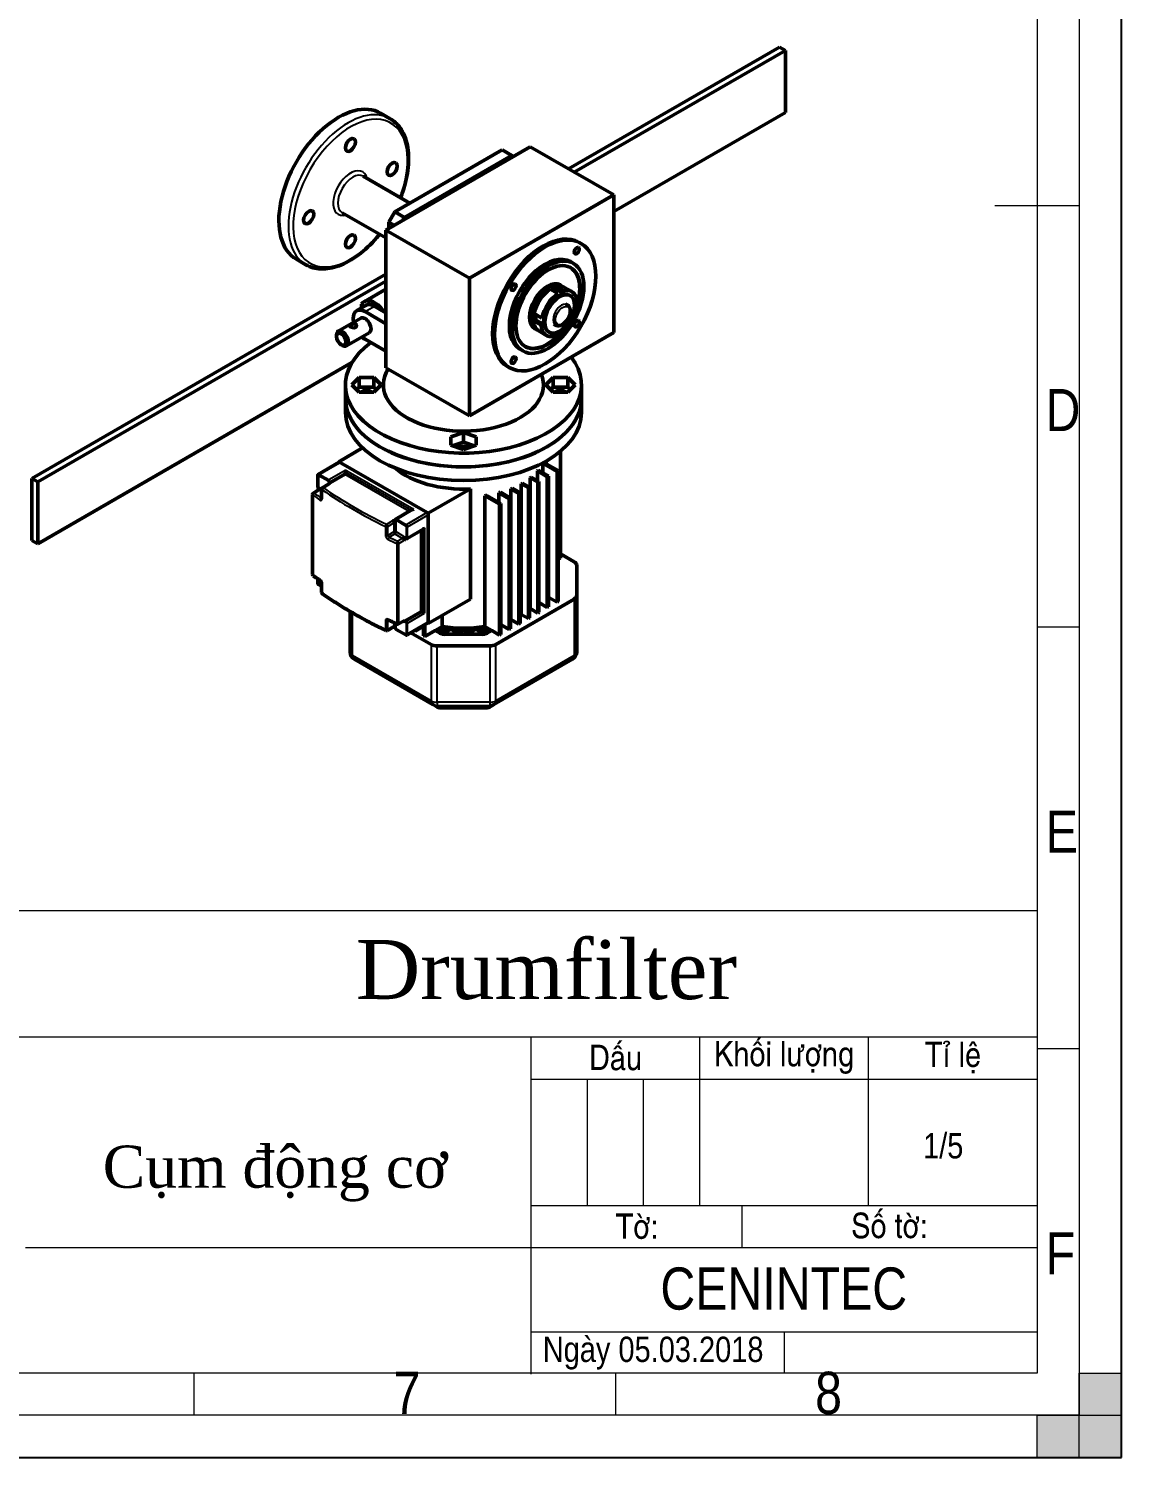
# Model space of a CAD drawing. Header units: millimetres. Extents: x 0 to 2100, y 0 to 1485.
# Drawn here: x 1452 to 2100, y 0 to 847 of the extents above; entities that cross this region are included whole.
import ezdxf

# ---------------------------------------------------------------- set-up
doc = ezdxf.new("R2010")
doc.units = ezdxf.units.MM
doc.header["$LTSCALE"] = 5
for name, color, linetype, lineweight in [('Border (ANSI)', 7, 'Continuous', 70), ('Co ban', 7, 'Continuous', 50), ('Symbol (ANSI)', 7, 'Continuous', 25)]:
    doc.layers.add(name, color=color, linetype=linetype, lineweight=lineweight)
for name, color, linetype, lineweight, true_color in [('Khung ban ve', 5, 'Continuous', 15, 0x0000ff), ('Lien manh', 7, 'Continuous', 25, 0x020305), ('Manh khung ten', 7, 'Continuous', 15, 0x994c4c), ('Net chu', 30, 'Continuous', 15, 0xff7f00), ('THIN', 5, 'Continuous', 15, 0x0000ff)]:
    doc.layers.add(name, color=color, linetype=linetype, lineweight=lineweight, true_color=true_color)
doc.styles.add('Linh_50', font='')
doc.styles.add('Note Text (ANSI)', font='')
doc.styles.get('Linh_50').set_extended_font_data('VNI-Helve-Condense')
doc.styles.get('Note Text (ANSI)').set_extended_font_data('VNI-Helve-Condense')

# ---------------------------------------------------------------- blocks, each defined once
blk = doc.blocks.new('Borders A3_Thuong')
at = {"layer": 'THIN'}
for points in [[(415, 0), (415, 10), (420, 10), (420, 0)], [(420, 0), (410, 0), (410, 5), (420, 5)]]:
    blk.add_hatch(color=256, dxfattribs=at).paths.add_polyline_path(points)
at = {"layer": 'Khung ban ve'}
for p, q in [((410, 287), (410, 10)), ((405, 148.5), (415, 148.5)), ((225, 64.88), (410.02, 64.88)), ((410, 59.88), (410.02, 59.88)), ((410, 54.88), (410.02, 54.88)), ((225, 49.88), (410.02, 49.88)), ((350, 9.88), (350, 49.88)), ((370, 29.88), (370, 49.88)), ((390, 29.88), (390, 49.88)), ((350, 44.88), (410.02, 44.88)), ((410, 39.88), (410.02, 39.88)), ((410, 34.88), (410.02, 34.88)), ((350, 29.88), (410.02, 29.88)), ((375, 24.88), (375, 29.88)), ((410, 24.88), (290, 24.88)), ((410, 19.88), (410.02, 19.88)), ((410, 10), (20, 10))]:
    blk.add_line(p, q, dxfattribs=at)
at = {"layer": 'Manh khung ten', "lineweight": 25}
for p, q in [((420, 0), (420, 297)), ((0, 0), (420, 0))]:
    blk.add_line(p, q, dxfattribs=at)
at = {"layer": 'Manh khung ten'}
for p, q in [((420, 297), (420, 0)), ((415, 292), (415, 5)), ((414.98, 98.5), (410, 98.5)), ((415, 48.46), (410.02, 48.46)), ((356.67, 29.88), (356.67, 44.88)), ((363.33, 29.88), (363.33, 44.88)), ((350, 14.88), (410.02, 14.88)), ((380.01, 14.88), (380.01, 10)), ((310, 10), (310, 5)), ((360, 10), (360, 5)), ((415, 5), (15, 5)), ((420, 0), (0, 0))]:
    blk.add_line(p, q, dxfattribs=at)
at = {"layer": 'THIN'}
for p, q in [((415, 0), (415, 10)), ((415, 10), (420, 10)), ((420, 10), (420, 0)), ((410, 0), (410, 5)), ((410, 5), (420, 5)), ((420, 5), (420, 0)), ((420, 0), (410, 0)), ((420, 0), (415, 0))]:
    blk.add_line(p, q, dxfattribs=at)
at = {"layer": 'Border (ANSI)', "style": 'Note Text (ANSI)'}
for s, insert, char_height, width, attachment_point in [('\\fTimes New Roman|b0|i0;\\H7.0000;Drumfilter', (351.81, 57.82), 7, 59.8872, 5), ('Daáu', (360, 47.42), 3, 19.9371, 5), ('Khoái löôïng', (379.99, 47.45), 3, 19.9371, 5), ('Tæ leä', (400.02, 47.45), 3, 19.9948, 5), ('Tôø:', (362.55, 27.41), 3, 24.9188, 5), ('Soá tôø:', (392.49, 27.48), 3, 34.8305, 5), ('\\fVNI-Helve-Condense|b0|i0;\\H5.0000;CENINTEC', (379.95, 20), 5, 59.8872, 5), ('\\fVNI-Helve-Condense|b0|i0;Ngaøy 05.03.2018', (351.37, 12.37), 3, 30.0083, 4)]:
    blk.add_mtext(s, dxfattribs=dict(at, insert=insert, char_height=char_height, width=width, attachment_point=attachment_point))
at = {"layer": 'Net chu', "style": 'Linh_50'}
for s, p in [('D', (411, 121.75)), ('E', (411.02, 71.72)), ('F', (411.02, 21.72)), ('8', (383.67, 5.16)), ('7', (333.67, 5.16))]:
    blk.add_text(s, height=5, dxfattribs=at).set_placement(p)

msp = doc.modelspace()

# ---------------------------------------------------------------- linework, layer by layer
at = {"layer": 'Co ban'}
for p, q in [((1772.03, 764.3), (1897.19, 836.56)), ((1900.72, 834.52), (1775.56, 762.26)), ((1900.72, 834.52), (1897.19, 836.56)), ((1900.72, 797.77), (1900.72, 834.52)), ((1660.7, 797.29), (1666.35, 794.03)), ((1798.9, 738.99), (1900.72, 797.77)), ((1663.84, 727.96), (1749.4, 777.36)), ((1669.14, 738.78), (1732.78, 775.53)), ((1738.44, 772.26), (1674.8, 735.52)), ((1732.78, 775.53), (1738.44, 772.26)), ((1738.44, 772.26), (1739.5, 771.65)), ((1749.4, 777.36), (1798.9, 748.79)), ((1678.09, 743.95), (1650.43, 759.92)), ((1798.9, 748.79), (1713.34, 699.39)), ((1798.9, 748.79), (1798.9, 667.14)), ((1663.84, 723.31), (1637.93, 738.27)), ((1669.14, 738.78), (1665.61, 732.66)), ((1674.8, 735.52), (1669.14, 738.78)), ((1665.61, 732.66), (1668.79, 730.82)), ((1665.61, 728.99), (1665.61, 732.66)), ((1673.74, 733.68), (1674.8, 735.52)), ((1663.84, 727.96), (1663.84, 646.31)), ((1713.34, 699.39), (1663.84, 727.96)), ((1779.49, 720.07), (1778.43, 720.68)), ((1610.7, 710.69), (1616.35, 707.42)), ((1775.01, 708.22), (1773.24, 709.24)), ((1453.83, 580.59), (1663.84, 701.84)), ((1663.84, 697.75), (1457.36, 578.55)), ((1713.34, 699.39), (1713.34, 617.74)), ((1767.15, 695.44), (1767.51, 695.23)), ((1663.84, 693), (1650.87, 685.51)), ((1765.8, 690.27), (1761.2, 692.93)), ((1762.62, 692.11), (1764.59, 693.02)), ((1764.59, 693.02), (1764.72, 694.55)), ((1764.59, 693.02), (1769.19, 690.37)), ((1764.72, 694.55), (1769.32, 691.9)), ((1769.19, 690.37), (1765.67, 688.75)), ((1765.67, 688.75), (1765.8, 690.27)), ((1769.32, 691.9), (1769.19, 690.37)), ((1774.01, 691.46), (1769.42, 694.11)), ((1773.12, 689.09), (1772.76, 689.29)), ((1646.47, 680.08), (1652.12, 683.35)), ((1649.34, 684.03), (1649.34, 681.74)), ((1663.84, 672.44), (1651.47, 679.59)), ((1663.84, 678.97), (1657.12, 682.85)), ((1751.69, 678.45), (1756.28, 675.8)), ((1770.37, 684.32), (1771.43, 683.71)), ((1775.48, 680.55), (1775.55, 681.37)), ((1776.74, 681.13), (1775.48, 680.55)), ((1775.61, 681.79), (1776.74, 681.13)), ((1775.7, 683.23), (1775.84, 684.82)), ((1775.84, 684.82), (1777.09, 685.4)), ((1648.97, 675.75), (1635.53, 668)), ((1751.33, 674.18), (1752.59, 674.77)), ((1755.93, 671.53), (1751.33, 674.18)), ((1752.59, 674.77), (1752.84, 677.78)), ((1752.59, 674.77), (1757.19, 672.11)), ((1757.19, 672.11), (1755.93, 671.53)), ((1756.28, 675.8), (1757.54, 676.38)), ((1757.54, 676.38), (1757.19, 672.11)), ((1763.37, 672.2), (1764.43, 671.59)), ((1634.49, 664.89), (1634.49, 665.71)), ((1653.97, 667.09), (1640.53, 659.34)), ((1663.84, 656.11), (1651.47, 663.26)), ((1798.9, 667.14), (1713.34, 617.74)), ((1752.15, 669.45), (1752.51, 669.25)), ((1759.01, 665.47), (1754.42, 668.13)), ((1760.62, 667.44), (1760.26, 667.64)), ((1763.71, 665.03), (1763.83, 666.56)), ((1763.83, 666.56), (1767.35, 668.18)), ((1767.23, 666.66), (1765.81, 667.47)), ((1767.35, 668.18), (1767.23, 666.66)), ((1637.32, 659.99), (1638.03, 659.58)), ((1745.01, 656.26), (1743.24, 657.28)), ((1457.36, 541.8), (1643.68, 649.37)), ((1713.34, 617.74), (1663.84, 646.31)), ((1736.99, 646.46), (1735.93, 647.07)), ((1639.8, 636.11), (1639.8, 627.94)), ((1643.64, 636.11), (1647.97, 640.44)), ((1647.97, 631.78), (1643.64, 636.11)), ((1647.97, 640.44), (1656.63, 640.44)), ((1647.97, 640.44), (1647.97, 634.72)), ((1656.63, 640.44), (1660.96, 636.11)), ((1656.63, 640.44), (1656.63, 634.72)), ((1660.96, 636.11), (1656.63, 631.78)), ((1758.64, 636.11), (1762.97, 640.44)), ((1762.97, 631.78), (1758.64, 636.11)), ((1762.97, 640.44), (1771.63, 640.44)), ((1762.97, 640.44), (1762.97, 634.72)), ((1771.63, 640.44), (1775.96, 636.11)), ((1771.63, 640.44), (1771.63, 634.72)), ((1775.96, 636.11), (1771.63, 631.78)), ((1779.8, 636.11), (1779.8, 627.94)), ((1639.8, 627.94), (1639.8, 619.78)), ((1646.5, 633.25), (1647.97, 634.72)), ((1647.97, 634.72), (1656.63, 634.72)), ((1656.63, 631.78), (1647.97, 631.78)), ((1656.63, 634.72), (1658.1, 633.25)), ((1761.5, 633.25), (1762.97, 634.72)), ((1762.97, 634.72), (1771.63, 634.72)), ((1771.63, 631.78), (1762.97, 631.78)), ((1771.63, 634.72), (1773.1, 633.25)), ((1779.8, 627.94), (1779.8, 619.78)), ((1702.3, 605.41), (1709.8, 607.91)), ((1702.3, 600.41), (1702.3, 605.41)), ((1703.37, 600.05), (1709.8, 602.2)), ((1709.8, 607.91), (1717.3, 605.41)), ((1709.8, 607.91), (1709.8, 602.2)), ((1709.8, 602.2), (1716.23, 600.05)), ((1717.3, 605.41), (1717.3, 600.41)), ((1650.03, 598.74), (1635.91, 590.59)), ((1709.8, 597.91), (1702.3, 600.41)), ((1717.3, 600.41), (1709.8, 597.91)), ((1767.43, 533.43), (1767.43, 596.84)), ((1636.12, 590.23), (1623.74, 583.09)), ((1688.94, 559.97), (1635.91, 590.59)), ((1635.91, 590.59), (1635.91, 590.11)), ((1688.24, 560.38), (1636.62, 590.18)), ((1640.11, 584.26), (1640.11, 585.66)), ((1753.63, 579.37), (1753.63, 585.08)), ((1753.63, 585.08), (1759.54, 581.67)), ((1760.25, 582.08), (1754.09, 585.63)), ((1756.82, 584.06), (1756.82, 589.77)), ((1756.82, 589.77), (1765.31, 584.87)), ((1766.02, 585.28), (1757.5, 590.2)), ((1758.8, 590.92), (1758.8, 589.45)), ((1765.31, 584.87), (1766.02, 585.28)), ((1765.31, 507.31), (1765.31, 584.87)), ((1766.02, 507.71), (1766.02, 585.28)), ((1457.36, 578.55), (1453.83, 580.59)), ((1453.83, 543.84), (1453.83, 580.59)), ((1457.36, 578.55), (1457.36, 541.8)), ((1623.39, 582.42), (1623.39, 575.89)), ((1629.75, 577.17), (1626.22, 575.13)), ((1630.6, 578.13), (1639.44, 583.24)), ((1744.09, 499.96), (1744.09, 577.53)), ((1744.09, 577.53), (1748.34, 575.08)), ((1749.05, 575.48), (1744.8, 577.93)), ((1749.35, 503.46), (1749.35, 581.03)), ((1749.35, 581.03), (1753.88, 578.41)), ((1754.59, 578.82), (1749.94, 581.5)), ((1753.88, 578.41), (1754.59, 578.82)), ((1753.88, 500.84), (1753.88, 578.41)), ((1754.59, 501.25), (1754.59, 578.82)), ((1759.54, 581.67), (1760.25, 582.08)), ((1759.54, 504.11), (1759.54, 581.67)), ((1760.25, 504.51), (1760.25, 582.08)), ((1620.33, 571.15), (1620.33, 523.79)), ((1623.74, 573.7), (1620.83, 572.02)), ((1624.12, 574.77), (1623.99, 574.85)), ((1625.72, 574.26), (1625.72, 568.96)), ((1714.02, 574.45), (1688.94, 559.97)), ((1714.02, 574.45), (1714.02, 509.13)), ((1722.48, 492.84), (1722.48, 570.41)), ((1722.48, 570.41), (1731.25, 565.34)), ((1731.96, 565.75), (1723.59, 570.59)), ((1730.76, 566.45), (1730.76, 572.16)), ((1730.76, 572.16), (1736.91, 568.61)), ((1737.62, 569.02), (1731.71, 572.43)), ((1736.91, 568.61), (1737.62, 569.02)), ((1736.91, 491.04), (1736.91, 568.61)), ((1737.62, 491.45), (1737.62, 569.02)), ((1737.91, 497), (1737.91, 574.56)), ((1737.91, 574.56), (1742.68, 571.81)), ((1743.39, 572.22), (1738.74, 574.9)), ((1742.68, 571.81), (1743.39, 572.22)), ((1742.68, 494.24), (1742.68, 571.81)), ((1743.39, 494.65), (1743.39, 572.22)), ((1748.34, 575.08), (1749.05, 575.48)), ((1748.34, 497.51), (1748.34, 575.08)), ((1749.05, 497.92), (1749.05, 575.48)), ((1679.41, 562.15), (1669.7, 556.55)), ((1688.94, 494.65), (1688.94, 559.97)), ((1731.25, 565.34), (1731.96, 565.75)), ((1731.25, 487.78), (1731.25, 565.34)), ((1731.96, 488.18), (1731.96, 565.75)), ((1669.35, 555.74), (1669.35, 555.89)), ((1688.94, 495.47), (1688.94, 559.15)), ((1457.36, 541.8), (1453.83, 543.84)), ((1675.61, 545.04), (1675.49, 545.12)), ((1686.07, 550.62), (1676.36, 545.02)), ((1767.43, 535.88), (1775.51, 531.22)), ((1767.43, 533.43), (1766.02, 532.62)), ((1776.98, 529.18), (1776.98, 511.16)), ((1623.39, 521.08), (1623.39, 518.74)), ((1623.99, 517.69), (1625.72, 516.69)), ((1625.72, 518.33), (1625.72, 513.03)), ((1714.02, 509.13), (1688.94, 494.65)), ((1775.51, 509.11), (1728.94, 482.23)), ((1760.5, 510.08), (1760.25, 510.23)), ((1760.5, 510.08), (1760.25, 509.94)), ((1765.31, 507.31), (1760.5, 510.08)), ((1776.98, 477.74), (1776.98, 511.16)), ((1642.63, 501.73), (1642.63, 477.74)), ((1684.35, 501.39), (1675.5, 496.28)), ((1686.78, 500.75), (1685.56, 501.45)), ((1753.88, 500.84), (1749.35, 503.46)), ((1754.59, 501.25), (1753.88, 500.84)), ((1754.84, 506.82), (1754.59, 506.96)), ((1754.84, 506.82), (1754.59, 506.67)), ((1759.54, 504.11), (1754.84, 506.82)), ((1760.25, 504.51), (1759.54, 504.11)), ((1766.02, 507.71), (1765.31, 507.31)), ((1668.23, 492.56), (1664.7, 490.52)), ((1669.35, 492.2), (1669.35, 492.35)), ((1674.24, 496.03), (1671.33, 494.35)), ((1688.74, 495.01), (1676.36, 487.86)), ((1686.11, 493.02), (1681.16, 490.16)), ((1686.11, 493.5), (1686.11, 487.3)), ((1686.82, 486.89), (1686.82, 493.9)), ((1688.53, 494.89), (1688.94, 494.65)), ((1693.05, 490.49), (1697.12, 492.84)), ((1699.69, 492.49), (1694.95, 489.75)), ((1696.72, 488.73), (1702.38, 492)), ((1697.12, 499.37), (1697.12, 492.84)), ((1702.38, 491.18), (1702.38, 492)), ((1702.38, 492), (1708.03, 488.73)), ((1709.8, 489.75), (1705.97, 491.96)), ((1713.63, 491.96), (1709.8, 489.75)), ((1711.57, 488.73), (1717.23, 492)), ((1717.23, 491.18), (1717.23, 492)), ((1717.23, 492), (1722.88, 488.73)), ((1724.65, 489.75), (1719.92, 492.49)), ((1722.48, 492.84), (1726.56, 490.49)), ((1731.96, 493.9), (1732.21, 493.75)), ((1732.21, 493.75), (1731.96, 493.61)), ((1736.91, 491.04), (1732.21, 493.75)), ((1737.63, 496.88), (1737.62, 496.87)), ((1742.68, 494.24), (1737.91, 497)), ((1743.39, 494.65), (1742.68, 494.24)), ((1748.34, 497.51), (1744.09, 499.96)), ((1749.05, 497.92), (1748.34, 497.51)), ((1669.95, 491.16), (1675.61, 487.89)), ((1690.66, 482.23), (1678.63, 489.17)), ((1681.16, 490.16), (1680.75, 490.4)), ((1681.16, 490.16), (1681.16, 490.64)), ((1686.82, 486.89), (1686.11, 487.3)), ((1693.05, 490.49), (1686.82, 486.89)), ((1695.76, 488.92), (1693.05, 490.49)), ((1694.95, 489.75), (1693.36, 490.67)), ((1697.42, 488.32), (1696.72, 488.73)), ((1702.38, 491.18), (1697.43, 488.32)), ((1720.82, 488.2), (1698.78, 488.2)), ((1707.33, 488.32), (1702.38, 491.18)), ((1708.03, 488.73), (1707.11, 488.2)), ((1712.49, 488.2), (1711.57, 488.73)), ((1717.23, 491.18), (1712.28, 488.32)), ((1722.17, 488.32), (1717.23, 491.18)), ((1722.88, 488.73), (1722.18, 488.32)), ((1726.56, 490.49), (1723.84, 488.92)), ((1726.24, 490.67), (1724.65, 489.75)), ((1731.25, 487.78), (1726.56, 490.49)), ((1731.96, 488.18), (1731.25, 487.78)), ((1737.62, 491.45), (1736.91, 491.04)), ((1725.41, 481.38), (1694.2, 481.38)), ((1645.13, 473.41), (1691.7, 446.52)), ((1727.91, 446.52), (1774.48, 473.41)), ((1691.7, 446.52), (1693.8, 445.31)), ((1696.3, 444.64), (1723.31, 444.64)), ((1725.81, 445.31), (1727.91, 446.52))]:
    msp.add_line(p, q, dxfattribs=at)
for centre, radius, start, end in [((1621.33, 571.15), 1, 120, 180), ((1626.72, 574.26), 1, 120, 180), ((1621.33, 523.79), 1, 180, 233.80942), ((1626.72, 513.03), 1, 180, 235.38931), ((1670.83, 495.22), 1, 245.50602, 300), ((1664.2, 491.39), 1, 244.2194, 300), ((1647.63, 477.74), 5, 180, 240), ((1771.98, 477.74), 5, 300, 0), ((1696.3, 449.64), 5, 240, 270), ((1723.31, 449.64), 5, 270, 300)]:
    msp.add_arc(centre, radius, start, end, dxfattribs=at)
for centre, major_axis, start_param, end_param in [((1635.7, 753.99), (25, 43.3), 0, 3.141593), ((1757.18, 683.87), (-21.25, -36.81), 3.141593, 6.283185), ((1758.24, 683.26), (15, 25.98), 0, 3.141593), ((1760.01, 682.24), (-13.5, -23.38), 1.848745, 7.56063), ((1759.65, 682.44), (13.5, 23.38), 4.990338, 6.27009), ((1759.65, 682.44), (-7.5, -12.99), 3.141593, 6.283185), ((1760.01, 682.24), (7.5, 12.99), 6.150614, 9.548645), ((1760.15, 682.14), (-7, -12.12), 3.309049, 6.115729), ((1761.92, 681.12), (7.5, 12.99), 0, 0.517839), ((1657.12, 674.69), (-6.25, 10.83), 4.854286, 6.573649), ((1761.92, 681.12), (7.5, 12.99), 0.852735, 2.088635), ((1766.51, 678.47), (7.5, 12.99), 0.852735, 2.088635), ((1766.51, 678.47), (-6.25, -10.83), 3.141593, 6.283185), ((1761.92, 681.12), (7, 12.12), 0.505752, 0.788485), ((1766.51, 678.47), (7.5, 12.99), 5.565124, 6.801024), ((1651.47, 671.42), (-5, 8.66), 5.497787, 7.330383), ((1657.12, 674.69), (-5, 8.66), 5.497787, 6.283185), ((1761.92, 681.12), (7, 12.12), 2.129822, 2.435617), ((1766.51, 678.47), (-7.5, -12.99), 0.852735, 2.088635), ((1651.47, 671.42), (-2.5, 4.33), 3.141593, 6.283185), ((1761.92, 681.12), (-7.5, -12.99), 5.565124, 6.283185), ((1766.51, 678.47), (-7.5, -12.99), 5.565124, 6.801024), ((1709.8, 636.11), (-70, 0), 5.612323, 9.844969), ((1638.03, 663.67), (2.5, -4.33), 5.497787, 10.210176), ((1651.47, 671.42), (-5, 8.66), 2.094395, 2.356194), ((1759.65, 682.44), (-13.5, -23.38), 0.013095, 1.203857), ((1709.8, 636.11), (-47.5, 0), 5.932393, 9.655914), ((1709.8, 627.94), (70, 0), 3.141593, 6.283185), ((1709.8, 627.94), (-70, 0), 0, 3.141593), ((1652.3, 630.39), (4.25, 0), 0.599933, 2.54166), ((1767.3, 630.39), (4.25, 0), 0.599933, 2.54166), ((1709.8, 619.78), (70, 0), 3.141593, 6.283185), ((1709.8, 597.2), (4.25, 0), 0.778884, 2.362709), ((1636.62, 589.36), (-0.5, 0.866), 5.497787, 6.283185), ((1709.8, 602.63), (49, 0), 3.730658, 4.798508), ((1709.8, 597.73), (49, 0), 5.819642, 5.841234), ((1709.8, 597.73), (49, 0), 5.997977, 6.001273), ((1639.44, 584.06), (0.5, 0.866), 3.926991, 4.974188), ((1709.8, 597.73), (49, 0), 5.487583, 5.507991), ((1709.8, 597.73), (49, 0), 5.651452, 5.672139), ((1709.8, 597.73), (49, 0), 4.974188, 4.997598), ((1709.8, 597.73), (49, 0), 5.15434, 5.175932), ((1709.8, 597.73), (49, 0), 5.323436, 5.344122), ((1680.41, 561.58), (-1.41, 0), 4.712389, 5.497787), ((1688.24, 559.56), (-0.5, 0.866), 3.926991, 5.497787), ((1686.07, 551.78), (-0.71, -1.22), 0.785398, 1.570796), ((1771.98, 529.18), (5, 0), 0, 0.785398), ((1771.98, 511.16), (5, 0), 5.497787, 6.283185), ((1685.05, 500.98), (-1, 0), 4.45059, 5.497787), ((1709.8, 520.17), (-49, 0), 2.499604, 2.50986), ((1688.24, 495.88), (0.5, -0.866), 0, 0.785398), ((1709.8, 520.17), (-49, 0), 1.308997, 1.832596), ((1709.8, 520.17), (-49, 0), 2.174481, 2.174893), ((1709.8, 520.17), (-49, 0), 2.174893, 2.181843), ((1709.8, 520.17), (-49, 0), 2.326033, 2.34599), ((1698.78, 490.66), (-4.27, 0), 0.785398, 1.570796), ((1720.82, 490.66), (-4.27, 0), 1.570796, 2.356194), ((1694.2, 484.27), (-5, 0), 0.785398, 1.570796), ((1725.41, 484.27), (-5, 0), 1.570796, 2.356194)]:
    msp.add_ellipse(centre, major_axis=major_axis, ratio=0.57735, start_param=start_param, end_param=end_param, dxfattribs=at)
for centre, major_axis in [((1642.77, 778.49), (2.12, 3.68)), ((1667.52, 764.2), (2.12, 3.68)), ((1618.02, 735.62), (2.12, 3.68)), ((1642.77, 721.33), (2.12, 3.68)), ((1758.24, 683.26), (21.25, 36.81)), ((1760.01, 682.24), (15, 25.98)), ((1776.99, 715.74), (1.05, 1.82)), ((1739.49, 694.09), (1.05, 1.82)), ((1766.87, 678.26), (6.25, 10.83)), ((1776.99, 672.44), (1.05, 1.82)), ((1637.32, 663.26), (2, -3.46)), ((1739.49, 650.79), (1.05, 1.82))]:
    msp.add_ellipse(centre, major_axis=major_axis, ratio=0.57735, dxfattribs=at)
for points, knots in [([(1672.53, 747.16), (1673.01, 748.39), (1673.46, 749.62), (1675.5, 755.74), (1676.58, 760.63), (1677.5, 769.93), (1677.34, 774.36), (1675.74, 782.27), (1674.3, 785.78), (1670.64, 790.87), (1668.65, 792.7), (1666.35, 794.03)], [7.325569, 7.325569, 7.325569, 7.325569, 7.407862, 7.407862, 7.733485, 7.733485, 8.06022, 8.06022, 8.384693, 8.384693, 8.63938, 8.63938, 8.63938, 8.63938]), ([(1616.35, 707.42), (1619.03, 705.88), (1622.09, 705.04), (1628.76, 704.8), (1632.38, 705.45), (1639.88, 708.23), (1643.77, 710.41), (1651.33, 716.07), (1654.99, 719.55), (1658.93, 724.16), (1659.48, 724.83), (1660.03, 725.51)], [5.497787, 5.497787, 5.497787, 5.497787, 5.794557, 5.794557, 6.105503, 6.105503, 6.430583, 6.430583, 6.757251, 6.757251, 6.811598, 6.811598, 6.811598, 6.811598]), ([(1764.43, 671.59), (1764.81, 671.37), (1765.24, 671.23), (1766.16, 671.14), (1766.65, 671.19), (1767.7, 671.49), (1768.26, 671.76), (1769.35, 672.48), (1769.89, 672.95), (1770.88, 674.02), (1771.32, 674.63), (1772.09, 675.91), (1772.41, 676.59), (1772.89, 677.96), (1773.06, 678.66), (1773.2, 680.02), (1773.18, 680.68), (1772.93, 681.88), (1772.7, 682.43), (1772.1, 683.22), (1771.79, 683.5), (1771.43, 683.71)], [5.497787, 5.497787, 5.497787, 5.497787, 5.751705, 5.751705, 6.030409, 6.030409, 6.356607, 6.356607, 6.701095, 6.701095, 7.042909, 7.042909, 7.382483, 7.382483, 7.723726, 7.723726, 8.068305, 8.068305, 8.399009, 8.399009, 8.63938, 8.63938, 8.63938, 8.63938]), ([(1645.81, 670.26), (1645.63, 670.16), (1645.4, 670.09), (1644.91, 670.04), (1644.64, 670.06), (1644.15, 670.14), (1643.88, 670.22), (1643.39, 670.4), (1643.16, 670.5), (1642.8, 670.71), (1642.65, 670.82), (1642.44, 671.04), (1642.39, 671.15), (1642.39, 671.36), (1642.44, 671.46), (1642.65, 671.68), (1642.8, 671.79), (1643.16, 672), (1643.39, 672.11), (1643.88, 672.29), (1644.15, 672.37), (1644.64, 672.45), (1644.91, 672.47), (1645.4, 672.41), (1645.63, 672.34), (1645.99, 672.13), (1646.14, 671.99), (1646.35, 671.64), (1646.39, 671.44), (1646.39, 671.07), (1646.35, 670.87), (1646.14, 670.52), (1645.99, 670.37), (1645.81, 670.26)], [0, 0, 0, 0, 0.076312, 0.076312, 0.152623, 0.152623, 0.228857, 0.228857, 0.305092, 0.305092, 0.381326, 0.381326, 0.45756, 0.45756, 0.533872, 0.533872, 0.610183, 0.610183, 0.686495, 0.686495, 0.762807, 0.762807, 0.839041, 0.839041, 0.915275, 0.915275, 0.99151, 0.99151, 1.067744, 1.067744, 1.144055, 1.144055, 1.220367, 1.220367, 1.220367, 1.220367]), ([(1623.39, 582.42), (1623.39, 582.47), (1623.39, 582.51), (1623.4, 582.6), (1623.42, 582.65), (1623.45, 582.75), (1623.47, 582.79), (1623.52, 582.89), (1623.56, 582.93), (1623.64, 583.02), (1623.69, 583.06), (1623.74, 583.09)], [0, 0, 0, 0, 0.1570796, 0.1570796, 0.3141593, 0.3141593, 0.4712389, 0.4712389, 0.6283185, 0.6283185, 0.7853982, 0.7853982, 0.7853982, 0.7853982]), ([(1629.75, 577.17), (1629.78, 577.18), (1629.8, 577.2), (1629.84, 577.24), (1629.85, 577.25), (1629.86, 577.26), (1629.86, 577.27), (1629.86, 577.27)], [5.4977871, 5.4977871, 5.4977871, 5.4977871, 5.6548668, 5.6548668, 5.8119464, 5.8119464, 5.9026968, 5.9026968, 5.9026968, 5.9026968]), ([(1630.6, 578.13), (1630.55, 578.11), (1630.5, 578.08), (1630.37, 578.05), (1630.31, 578.05), (1630.18, 578.05), (1630.11, 578.05), (1630.01, 578.08), (1629.97, 578.09), (1629.91, 578.12), (1629.87, 578.14), (1629.85, 578.16)], [0, 0, 0, 0, 0.01969414, 0.01969414, 0.03935717, 0.03935717, 0.05893308, 0.05893308, 0.07200259, 0.07200259, 0.08503671, 0.08503671, 0.08503671, 0.08503671]), ([(1630.25, 577.12), (1630.25, 577.34), (1630.24, 577.61), (1630.13, 577.84), (1630.12, 577.85), (1630.12, 577.86)], [0, 0, 0, 0, 0.1175628, 0.1175628, 0.1220028, 0.1220028, 0.1220028, 0.1220028]), ([(1640.11, 584.26), (1640.11, 584.18), (1640.09, 584.09), (1640.06, 584.01), (1640.06, 584.01), (1640.06, 584)], [0.37977421, 0.37977421, 0.37977421, 0.37977421, 0.40397228, 0.40397228, 0.40596483, 0.40596483, 0.40596483, 0.40596483]), ([(1623.99, 574.85), (1623.92, 574.89), (1623.85, 574.94), (1623.73, 575.06), (1623.67, 575.12), (1623.58, 575.26), (1623.54, 575.33), (1623.47, 575.48), (1623.44, 575.56), (1623.4, 575.72), (1623.39, 575.8), (1623.39, 575.89)], [4.712389, 4.712389, 4.712389, 4.712389, 5.026548, 5.026548, 5.340708, 5.340708, 5.654867, 5.654867, 5.969026, 5.969026, 6.283185, 6.283185, 6.283185, 6.283185]), ([(1623.85, 573.79), (1623.84, 573.79), (1623.84, 573.79), (1623.84, 573.78), (1623.83, 573.77), (1623.82, 573.76), (1623.81, 573.75), (1623.8, 573.73), (1623.79, 573.73), (1623.76, 573.71), (1623.75, 573.7), (1623.74, 573.7)], [0.4326623, 0.4326623, 0.4326623, 0.4326623, 0.5032095, 0.5032095, 0.5737566, 0.5737566, 0.6443038, 0.6443038, 0.714851, 0.714851, 0.7853982, 0.7853982, 0.7853982, 0.7853982]), ([(1624.11, 574.39), (1624.1, 574.37), (1624.1, 574.36), (1624.03, 574.17), (1623.94, 573.98), (1623.84, 573.8)], [0.57755552, 0.57755552, 0.57755552, 0.57755552, 0.58199547, 0.58199547, 0.6396881, 0.6396881, 0.6396881, 0.6396881]), ([(1624.2, 574.72), (1624.2, 574.72), (1624.2, 574.72), (1624.19, 574.73), (1624.17, 574.74), (1624.15, 574.76), (1624.13, 574.77), (1624.12, 574.77)], [0.1681282, 0.1681282, 0.1681282, 0.1681282, 0.16863931, 0.16863931, 0.17567697, 0.17567697, 0.18271464, 0.18271464, 0.18271464, 0.18271464]), ([(1625.7, 568.79), (1625.7, 568.79), (1625.7, 568.79), (1625.71, 568.8), (1625.71, 568.82), (1625.72, 568.87), (1625.72, 568.91), (1625.72, 568.96)], [0.23922462, 0.23922462, 0.23922462, 0.23922462, 0.25194777, 0.25194777, 0.28338607, 0.28338607, 0.31482437, 0.31482437, 0.31482437, 0.31482437]), ([(1669.01, 555.4), (1668.99, 555.4), (1668.98, 555.41), (1668.59, 555.47), (1668.12, 555.48), (1667.73, 555.48)], [0.5775555, 0.5775555, 0.5775555, 0.5775555, 0.5819955, 0.5819955, 0.6995583, 0.6995583, 0.6995583, 0.6995583]), ([(1669.34, 555.48), (1669.34, 555.5), (1669.34, 555.52), (1669.34, 555.56), (1669.35, 555.57), (1669.35, 555.61), (1669.35, 555.63), (1669.35, 555.66), (1669.35, 555.68), (1669.35, 555.71), (1669.35, 555.73), (1669.35, 555.74)], [0.14775146, 0.14775146, 0.14775146, 0.14775146, 0.1547441, 0.1547441, 0.16173673, 0.16173673, 0.16872937, 0.16872937, 0.17572201, 0.17572201, 0.18271464, 0.18271464, 0.18271464, 0.18271464]), ([(1669.53, 555.25), (1669.48, 555.27), (1669.44, 555.3), (1669.37, 555.36), (1669.35, 555.4), (1669.34, 555.45), (1669.34, 555.47), (1669.34, 555.48)], [0, 0, 0, 0, 0.0195259, 0.0195259, 0.039027, 0.039027, 0.04739029, 0.04739029, 0.04739029, 0.04739029]), ([(1669.35, 555.89), (1669.35, 555.93), (1669.35, 555.98), (1669.37, 556.07), (1669.38, 556.12), (1669.41, 556.21), (1669.43, 556.26), (1669.49, 556.35), (1669.52, 556.4), (1669.6, 556.48), (1669.65, 556.52), (1669.7, 556.55)], [0, 0, 0, 0, 0.1570796, 0.1570796, 0.3141593, 0.3141593, 0.4712389, 0.4712389, 0.6283185, 0.6283185, 0.7853982, 0.7853982, 0.7853982, 0.7853982]), ([(1674.45, 543.84), (1674.64, 544.18), (1674.87, 544.59), (1675.01, 544.96), (1675.01, 544.98), (1675.02, 544.99)], [0, 0, 0, 0, 0.1175628, 0.1175628, 0.1220028, 0.1220028, 0.1220028, 0.1220028]), ([(1675.26, 545.24), (1675.25, 545.24), (1675.25, 545.24), (1675.22, 545.26), (1675.19, 545.29), (1675.16, 545.36), (1675.15, 545.38), (1675.14, 545.45), (1675.14, 545.49), (1675.15, 545.52)], [0.03768874, 0.03768874, 0.03768874, 0.03768874, 0.03935717, 0.03935717, 0.05893308, 0.05893308, 0.07200259, 0.07200259, 0.08503671, 0.08503671, 0.08503671, 0.08503671]), ([(1675.26, 545.24), (1675.27, 545.23), (1675.29, 545.22), (1675.32, 545.21), (1675.34, 545.2), (1675.37, 545.18), (1675.38, 545.17), (1675.41, 545.16), (1675.43, 545.15), (1675.46, 545.13), (1675.47, 545.12), (1675.49, 545.12)], [0.14775146, 0.14775146, 0.14775146, 0.14775146, 0.1547441, 0.1547441, 0.16173673, 0.16173673, 0.16872937, 0.16872937, 0.17572201, 0.17572201, 0.18271464, 0.18271464, 0.18271464, 0.18271464]), ([(1676.36, 545.02), (1676.31, 544.99), (1676.25, 544.97), (1676.14, 544.94), (1676.08, 544.93), (1675.97, 544.93), (1675.92, 544.93), (1675.82, 544.95), (1675.78, 544.97), (1675.69, 545), (1675.65, 545.02), (1675.61, 545.04)], [3.9269908, 3.9269908, 3.9269908, 3.9269908, 4.0840704, 4.0840704, 4.2411501, 4.2411501, 4.3982297, 4.3982297, 4.5553093, 4.5553093, 4.712389, 4.712389, 4.712389, 4.712389]), ([(1620.74, 522.99), (1621.01, 522.79), (1621.29, 522.59), (1621.83, 522.2), (1622.11, 522), (1622.65, 521.6), (1622.93, 521.41), (1623.48, 521.02), (1623.76, 520.82), (1624.31, 520.43), (1624.59, 520.23), (1624.87, 520.04)], [1.45347048, 1.45347048, 1.45347048, 1.45347048, 1.45784312, 1.45784312, 1.46221576, 1.46221576, 1.4665884, 1.4665884, 1.47096104, 1.47096104, 1.47533367, 1.47533367, 1.47533367, 1.47533367]), ([(1623.99, 517.69), (1623.92, 517.74), (1623.85, 517.79), (1623.73, 517.9), (1623.67, 517.97), (1623.58, 518.1), (1623.54, 518.17), (1623.47, 518.32), (1623.44, 518.4), (1623.4, 518.56), (1623.39, 518.65), (1623.39, 518.74)], [4.712389, 4.712389, 4.712389, 4.712389, 5.026548, 5.026548, 5.340708, 5.340708, 5.654867, 5.654867, 5.969026, 5.969026, 6.283185, 6.283185, 6.283185, 6.283185]), ([(1625.72, 518.33), (1625.72, 518.39), (1625.72, 518.46), (1625.69, 518.62), (1625.67, 518.71), (1625.62, 518.92), (1625.58, 519.03), (1625.48, 519.25), (1625.42, 519.36), (1625.3, 519.57), (1625.23, 519.67), (1625.1, 519.83), (1625.03, 519.9), (1624.93, 519.99), (1624.9, 520.02), (1624.87, 520.04)], [0, 0, 0, 0, 0.0404334, 0.0404334, 0.08532, 0.08532, 0.1337963, 0.1337963, 0.1842366, 0.1842366, 0.2345361, 0.2345361, 0.2823304, 0.2823304, 0.3148245, 0.3148245, 0.3148245, 0.3148245]), ([(1626.15, 512.2), (1628.43, 510.63), (1630.76, 509.08), (1635.51, 506.03), (1637.93, 504.53), (1642.86, 501.58), (1645.37, 500.13), (1650.48, 497.28), (1653.08, 495.89), (1658.36, 493.15), (1661.04, 491.8), (1663.76, 490.49)], [1.4820511, 1.4820511, 1.4820511, 1.4820511, 1.5175492, 1.5175492, 1.5530473, 1.5530473, 1.5885454, 1.5885454, 1.6240434, 1.6240434, 1.6595415, 1.6595415, 1.6595415, 1.6595415]), ([(1685.31, 501.54), (1685.32, 501.54), (1685.32, 501.53), (1685.41, 501.52), (1685.49, 501.49), (1685.56, 501.45)], [0.10076433, 0.10076433, 0.10076433, 0.10076433, 0.10275688, 0.10275688, 0.12695495, 0.12695495, 0.12695495, 0.12695495]), ([(1665.31, 496.68), (1665.27, 496.7), (1665.24, 496.72), (1665.17, 496.74), (1665.15, 496.74), (1665.11, 496.75), (1665.1, 496.75), (1665.1, 496.75), (1665.1, 496.75), (1665.1, 496.75)], [0, 0, 0, 0, 0.0315266, 0.0315266, 0.0630531, 0.0630531, 0.0945797, 0.0945797, 0.10106, 0.10106, 0.10106, 0.10106]), ([(1665.31, 496.68), (1665.65, 496.52), (1665.99, 496.36), (1666.67, 496.04), (1667.01, 495.88), (1667.68, 495.57), (1668.02, 495.41), (1668.71, 495.09), (1669.05, 494.93), (1669.73, 494.62), (1670.07, 494.46), (1670.42, 494.31)], [1.66625898, 1.66625898, 1.66625898, 1.66625898, 1.67063162, 1.67063162, 1.67500426, 1.67500426, 1.67937689, 1.67937689, 1.68374953, 1.68374953, 1.68812217, 1.68812217, 1.68812217, 1.68812217]), ([(1668.37, 492.6), (1668.36, 492.6), (1668.36, 492.6), (1668.35, 492.6), (1668.34, 492.6), (1668.32, 492.6), (1668.31, 492.59), (1668.29, 492.59), (1668.28, 492.58), (1668.25, 492.57), (1668.24, 492.57), (1668.23, 492.56)], [2.0034586, 2.0034586, 2.0034586, 2.0034586, 2.0740058, 2.0740058, 2.144553, 2.144553, 2.2151001, 2.2151001, 2.2856473, 2.2856473, 2.3561945, 2.3561945, 2.3561945, 2.3561945]), ([(1668.37, 492.6), (1668.58, 492.59), (1668.78, 492.57), (1668.98, 492.54), (1668.99, 492.53), (1669.01, 492.53)], [0.05987019, 0.05987019, 0.05987019, 0.05987019, 0.11756282, 0.11756282, 0.12200277, 0.12200277, 0.12200277, 0.12200277]), ([(1669.35, 492.45), (1669.35, 492.45), (1669.35, 492.44), (1669.35, 492.43), (1669.35, 492.41), (1669.35, 492.38), (1669.35, 492.36), (1669.35, 492.35)], [0.1681282, 0.1681282, 0.1681282, 0.1681282, 0.16863931, 0.16863931, 0.17567697, 0.17567697, 0.18271464, 0.18271464, 0.18271464, 0.18271464]), ([(1669.95, 491.16), (1669.88, 491.2), (1669.81, 491.25), (1669.69, 491.37), (1669.64, 491.43), (1669.54, 491.57), (1669.5, 491.64), (1669.43, 491.79), (1669.4, 491.87), (1669.36, 492.03), (1669.35, 492.11), (1669.35, 492.2)], [4.712389, 4.712389, 4.712389, 4.712389, 5.026548, 5.026548, 5.340708, 5.340708, 5.654867, 5.654867, 5.969026, 5.969026, 6.283185, 6.283185, 6.283185, 6.283185]), ([(1674.24, 496.03), (1674.27, 496.04), (1674.29, 496.06), (1674.34, 496.07), (1674.36, 496.07), (1674.38, 496.07), (1674.38, 496.07), (1674.38, 496.07)], [3.9269908, 3.9269908, 3.9269908, 3.9269908, 4.0840704, 4.0840704, 4.2411501, 4.2411501, 4.3319005, 4.3319005, 4.3319005, 4.3319005]), ([(1675.02, 496), (1675.01, 496.01), (1675.01, 496.02), (1674.87, 496.23), (1674.64, 496.37), (1674.45, 496.49)], [0.5775555, 0.5775555, 0.5775555, 0.5775555, 0.5819955, 0.5819955, 0.6995583, 0.6995583, 0.6995583, 0.6995583]), ([(1675.15, 495.62), (1675.14, 495.67), (1675.14, 495.72), (1675.17, 495.84), (1675.19, 495.9), (1675.24, 496.01), (1675.28, 496.07), (1675.35, 496.15), (1675.38, 496.18), (1675.44, 496.24), (1675.47, 496.26), (1675.5, 496.28)], [0, 0, 0, 0, 0.0195259, 0.0195259, 0.039027, 0.039027, 0.0585478, 0.0585478, 0.07181181, 0.07181181, 0.0850277, 0.0850277, 0.0850277, 0.0850277]), ([(1676.36, 487.86), (1676.31, 487.83), (1676.25, 487.81), (1676.14, 487.78), (1676.08, 487.78), (1675.97, 487.77), (1675.92, 487.78), (1675.82, 487.8), (1675.78, 487.81), (1675.69, 487.85), (1675.65, 487.87), (1675.61, 487.89)], [3.9269908, 3.9269908, 3.9269908, 3.9269908, 4.0840704, 4.0840704, 4.2411501, 4.2411501, 4.3982297, 4.3982297, 4.5553093, 4.5553093, 4.712389, 4.712389, 4.712389, 4.712389])]:
    msp.add_open_spline(points, degree=3, knots=knots, dxfattribs=at)
for points in [[(1630.12, 577.86), (1630.06, 577.96), (1629.97, 578.07), (1629.85, 578.16)], [(1624.11, 574.39), (1624.17, 574.56), (1624.22, 574.75), (1624.23, 574.92)], [(1669.01, 555.4), (1669.19, 555.37), (1669.38, 555.32), (1669.53, 555.25)], [(1675.02, 544.99), (1675.08, 545.16), (1675.13, 545.36), (1675.15, 545.52)], [(1669.01, 492.53), (1669.19, 492.5), (1669.38, 492.44), (1669.53, 492.38)], [(1675.02, 496), (1675.08, 495.9), (1675.13, 495.76), (1675.15, 495.62)]]:
    msp.add_open_spline(points, degree=3, dxfattribs=at)
at = {"layer": 'Lien manh'}
for p, q in [((1651.47, 679.59), (1657.12, 682.85)), ((1624.24, 583.04), (1636.62, 590.18)), ((1640.11, 585.66), (1629.9, 579.77)), ((1640.11, 585.66), (1680.41, 562.39)), ((1623.53, 575.69), (1623.53, 582.22)), ((1623.89, 582.42), (1629.55, 579.16)), ((1629.9, 579.77), (1624.24, 583.04)), ((1626.72, 575.08), (1630.25, 577.12)), ((1629.55, 577.52), (1629.55, 577.05)), ((1629.9, 578.55), (1629.9, 578.4)), ((1630.61, 578.55), (1640.06, 584)), ((1630.61, 578.4), (1630.61, 578.55)), ((1639.44, 583.24), (1677.69, 561.16)), ((1640.11, 584.26), (1678.9, 561.86)), ((1620.55, 523.44), (1620.55, 570.79)), ((1621.33, 571.97), (1624.24, 573.65)), ((1624.01, 575), (1623.89, 575.08)), ((1624.24, 573.65), (1625.72, 572.79)), ((1625.74, 574.42), (1624.95, 574.87)), ((1625.72, 569.19), (1625.44, 569.03)), ((1625.96, 568.58), (1625.96, 573.89)), ((1670.2, 556.5), (1680.41, 562.39)), ((1688.24, 560.38), (1675.86, 553.23)), ((1663.56, 552.18), (1663.56, 546.88)), ((1667.73, 555.48), (1664.2, 553.44)), ((1664.91, 552.22), (1668.44, 554.25)), ((1664.91, 546.91), (1664.91, 552.22)), ((1668.44, 554.25), (1668.44, 548.95)), ((1669.5, 555.54), (1669.5, 555.68)), ((1669.85, 555.89), (1675.51, 552.62)), ((1669.85, 548.95), (1669.85, 554.25)), ((1675.86, 553.23), (1670.2, 556.5)), ((1675.86, 552.01), (1675.86, 545.48)), ((1676.57, 552.01), (1688.94, 559.15)), ((1676.57, 545.48), (1676.57, 552.01)), ((1686.78, 551.37), (1676.57, 545.48)), ((1686.78, 551.37), (1686.78, 500.75)), ((1668.44, 548.95), (1664.91, 546.91)), ((1665.74, 545.76), (1669.14, 547.72)), ((1669.14, 547.72), (1673.74, 545.07)), ((1674.45, 546.29), (1669.85, 548.95)), ((1673.74, 545.07), (1670.83, 543.39)), ((1671.54, 542.17), (1674.45, 543.84)), ((1675.51, 545.27), (1675.38, 545.35)), ((1684.35, 549.63), (1684.35, 501.39)), ((1685.56, 550.33), (1685.56, 501.45)), ((1670.21, 542.12), (1670.21, 494.76)), ((1671.54, 494.81), (1671.54, 542.17)), ((1623.53, 518.53), (1623.53, 520.98)), ((1625.72, 516.86), (1623.89, 517.92)), ((1625.96, 512.65), (1625.96, 517.96)), ((1775.51, 509.11), (1775.51, 475.7)), ((1644.09, 475.7), (1644.09, 500.88)), ((1685.31, 501.54), (1675.86, 496.08)), ((1676.57, 494.85), (1686.78, 500.75)), ((1663.56, 496.25), (1663.56, 490.95)), ((1664.91, 496.29), (1665.47, 496.61)), ((1664.91, 490.98), (1664.91, 496.29)), ((1668.44, 493.02), (1664.91, 490.98)), ((1668.44, 495.22), (1668.44, 493.02)), ((1669.5, 492), (1669.5, 492.14)), ((1669.85, 493.02), (1669.85, 494.57)), ((1674.45, 496.49), (1671.54, 494.81)), ((1674.03, 495.91), (1674.45, 495.67)), ((1675.38, 495.54), (1675.51, 495.47)), ((1675.86, 496.08), (1675.74, 496.15)), ((1675.86, 494.85), (1675.86, 488.32)), ((1688.94, 495.47), (1676.57, 488.32)), ((1676.57, 488.32), (1676.57, 494.85)), ((1675.51, 488.12), (1669.85, 491.38)), ((1690.66, 448.81), (1644.09, 475.7)), ((1690.66, 482.23), (1690.66, 448.81)), ((1694.2, 447.96), (1694.2, 481.38)), ((1725.41, 481.38), (1725.41, 447.96)), ((1728.94, 448.81), (1728.94, 482.23)), ((1775.51, 475.7), (1728.94, 448.81)), ((1694.2, 447.96), (1694.2, 445.92)), ((1725.41, 447.96), (1694.2, 447.96)), ((1694.2, 445.92), (1725.41, 445.92)), ((1696.3, 444.71), (1694.2, 445.92)), ((1723.31, 444.71), (1696.3, 444.71)), ((1696.3, 444.64), (1696.3, 444.71)), ((1725.41, 445.92), (1723.31, 444.71)), ((1723.31, 444.71), (1723.31, 444.64)), ((1725.41, 447.96), (1725.41, 445.92))]:
    msp.add_line(p, q, dxfattribs=at)
for centre, major_axis, ratio, start_param, end_param in [((1641.35, 750.73), (25, 43.3), 0.57735, 0, 3.141593), ((1642.77, 749.91), (-24, -41.57), 0.57735, 1.83425, 7.590528), ((1642.77, 749.91), (7.25, 12.56), 0.57735, 5.751727, 9.956236), ((1644.18, 749.09), (-6.25, -10.83), 0.57735, 3.141593, 6.283185), ((1767.93, 677.65), (3.5, 6.06), 0.57735, 0, 3.141593), ((1623.89, 582.42), (-0.5, 0), 0.57735, 0, 0.785398), ((1623.89, 582.02), (-0.25, 0.433), 0.57735, 5.497787, 7.068583), ((1624.24, 582.22), (-0.5, 0.866), 0.57735, 5.497787, 6.283185), ((1624.24, 582.63), (0.25, 0.433), 0.57735, 0.785398, 2.356194), ((1629.9, 579.36), (0.25, 0.433), 0.57735, 0.785398, 2.356194), ((1629.55, 578.75), (0.25, -0.433), 0.57735, 0.785398, 2.356194), ((1630.96, 576.71), (-1, 1.73), 0.57735, 0.062664, 0.785398), ((1628.84, 577.12), (1, 0), 0.57735, 0.180231, 0.785398), ((1630.25, 576.3), (-0.5, 0.866), 0.57735, 5.497787, 6.283185), ((1629.9, 578.95), (-0.5, 0.866), 0.57735, 3.926991, 5.497787), ((1630.25, 578.75), (0.5, 0), 0.57735, 3.926991, 5.497787), ((1630.25, 578.61), (-0.5, 0), 0.57735, 0.785398, 2.356194), ((1621.33, 571.15), (-1, 0), 0.57735, 0, 0.668072), ((1621.33, 571.15), (-0.59, -0.807), 0.640964, 3.992954, 5.563751), ((1856.05, 678.09), (300, 0), 0.57735, 3.809665, 3.831528), ((1621.33, 571.15), (-0.5, 0.866), 0.57735, 5.497787, 6.283185), ((1856.05, 678.91), (-299, 0), 0.57735, 0.668072, 0.689936), ((1623.89, 575.89), (-0.5, 0), 0.57735, 0, 0.785398), ((1623.89, 575.48), (-0.25, 0.433), 0.57735, 0.785398, 2.356194), ((1624.24, 572.83), (-0.5, 0.866), 0.57735, 5.497787, 6.283185), ((1624.24, 575.28), (-0.25, -0.433), 0.57735, 5.497787, 6.283185), ((1624.95, 573.24), (-1, 1.73), 0.57735, 5.497787, 6.220521), ((1624.37, 575.21), (-0.25, -0.433), 0.57735, 5.497787, 6.283185), ((1624.24, 574.46), (0.5, 0.866), 0.57735, 3.926991, 5.497787), ((1625.44, 568.21), (0.573, 0.819), 0.629753, 0.83791, 2.408706), ((1626.72, 574.26), (-1, 0), 0.57735, 0, 0.696653), ((1626.72, 568.96), (-1, 0), 0.57735, 0, 0.696653), ((1626.72, 574.26), (-0.568, -0.823), 0.626248, 3.975481, 5.546277), ((1856.05, 685.03), (300, 0), 0.57735, 3.838246, 4.015736), ((1626.72, 574.26), (-0.5, 0.866), 0.57735, 5.497787, 6.283185), ((1856.05, 685.85), (-299, 0), 0.57735, 0.696653, 0.874143), ((1664.2, 552.63), (0.435, 0.9), 0.523908, 0.744794, 2.31559), ((1664.2, 552.63), (-1, 0), 0.57735, 0.874143, 2.356194), ((1664.2, 552.63), (-0.5, 0.866), 0.57735, 3.926991, 5.497787), ((1667.73, 554.66), (0.5, -0.866), 0.57735, 0.785398, 2.356194), ((1669.14, 553.85), (1, 0), 0.57735, 0.785398, 2.356194), ((1669.85, 555.89), (-0.5, 0), 0.57735, 0, 0.785398), ((1669.85, 555.74), (-0.5, 0), 0.57735, 0, 0.785398), ((1669.85, 555.48), (-0.25, 0.433), 0.57735, 5.497787, 7.068583), ((1668.44, 555.07), (-1, 1.73), 0.57735, 3.926991, 4.649725), ((1670.2, 555.68), (-0.5, 0.866), 0.57735, 5.497787, 6.283185), ((1670.2, 556.09), (0.25, 0.433), 0.57735, 0.785398, 2.356194), ((1675.86, 552.83), (0.25, 0.433), 0.57735, 0.785398, 2.356194), ((1675.51, 552.21), (0.25, -0.433), 0.57735, 0.785398, 2.356194), ((1675.86, 552.42), (-0.5, 0.866), 0.57735, 3.926991, 5.497787), ((1676.21, 552.21), (0.5, 0), 0.57735, 3.926991, 5.497787), ((1664.2, 547.32), (1, 0), 0.57735, 4.015736, 5.497787), ((1665.74, 544.94), (0.43, 0.903), 0.51969, 0.742013, 2.31281), ((1856.05, 678.09), (300, 0), 0.57735, 4.022453, 4.044317), ((1856.05, 678.91), (-299, 0), 0.57735, 0.880861, 0.902724), ((1669.14, 548.54), (-1, 0), 0.57735, 3.926991, 5.497787), ((1669.14, 548.54), (0.5, -0.866), 0.57735, 3.926991, 5.497787), ((1669.14, 548.54), (0.5, 0.866), 0.57735, 3.926991, 5.497787), ((1670.83, 542.57), (0.415, 0.91), 0.505798, 0.733231, 2.304027), ((1670.83, 542.57), (-0.5, 0.866), 0.57735, 3.926991, 5.497787), ((1673.74, 545.89), (0.5, 0.866), 0.57735, 3.926991, 5.497787), ((1673.74, 544.25), (0.5, -0.866), 0.57735, 0.785398, 2.356194), ((1674.45, 544.66), (-1, 1.73), 0.57735, 4.775053, 5.497787), ((1675.74, 545.55), (-0.25, -0.433), 0.57735, 5.497787, 6.283185), ((1675.51, 545.68), (0.25, -0.433), 0.57735, 5.497787, 7.068583), ((1675.86, 545.48), (-0.25, -0.433), 0.57735, 5.497787, 6.283185), ((1676.21, 545.68), (0.5, 0), 0.57735, 3.926991, 5.497787), ((1675.86, 545.89), (0.5, -0.866), 0.57735, 0, 0.785398), ((1670.83, 542.57), (-1, 0), 0.57735, 0.902724, 2.356194), ((1621.33, 523.79), (-1, 0), 0.57735, 0, 0.668072), ((1621.33, 523.79), (-0.59, -0.807), 0.640964, 5.563751, 6.283185), ((1856.05, 630.73), (-300, 0), 0.57735, 0.668072, 0.689936), ((1623.89, 518.74), (-0.5, 0), 0.57735, 0, 0.785398), ((1623.89, 518.33), (-0.25, 0.433), 0.57735, 0.785398, 2.356194), ((1624.24, 518.12), (-0.25, -0.433), 0.57735, 5.497787, 6.283185), ((1625.44, 520.86), (-0.573, -0.819), 0.629753, 5.550299, 6.283185), ((1626.72, 518.33), (-1, 0), 0.57735, 0, 0.696653), ((1626.72, 513.03), (-1, 0), 0.57735, 0, 0.696653), ((1626.72, 513.03), (-0.568, -0.823), 0.626248, 5.546277, 6.283185), ((1856.05, 623.79), (-300, 0), 0.57735, 0.696653, 0.874143), ((1664.2, 496.7), (1, 0), 0.57735, 4.015736, 5.497787), ((1665.74, 497.59), (-0.43, -0.903), 0.51969, 5.454402, 6.283185), ((1856.05, 630.73), (-300, 0), 0.57735, 0.880861, 0.902724), ((1667.73, 493.43), (0.5, -0.866), 0.57735, 0, 0.785398), ((1669.14, 492.61), (1, 0), 0.57735, 0.785398, 2.356194), ((1669.85, 492.35), (-0.5, 0), 0.57735, 0, 0.785398), ((1669.85, 492.2), (-0.5, 0), 0.57735, 0, 0.785398), ((1668.44, 493.83), (1, -1.73), 0.57735, 0.062664, 0.785398), ((1669.85, 491.79), (-0.25, 0.433), 0.57735, 0.785398, 2.356194), ((1670.83, 495.22), (1, 0), 0.57735, 4.044317, 5.497787), ((1670.83, 495.22), (-0.415, -0.91), 0.505798, 5.44562, 6.283185), ((1670.83, 495.22), (0.5, -0.866), 0.57735, 0, 0.785398), ((1673.74, 496.9), (0.5, -0.866), 0.57735, 0, 0.785398), ((1673.74, 495.26), (0.5, 0.866), 0.57735, 5.497787, 6.102954), ((1674.45, 497.3), (1, -1.73), 0.57735, 5.497787, 6.220521), ((1675.74, 495.74), (0.25, 0.433), 0.57735, 0.785398, 2.356194), ((1675.86, 495.67), (-0.25, -0.433), 0.57735, 3.926991, 5.497787), ((1675.51, 495.06), (0.25, -0.433), 0.57735, 0.785398, 2.356194), ((1675.86, 495.26), (-0.5, 0.866), 0.57735, 3.926991, 5.497787), ((1676.21, 495.06), (0.5, 0), 0.57735, 3.926991, 5.497787), ((1664.2, 491.39), (1, 0), 0.57735, 4.015736, 5.497787), ((1664.2, 491.39), (-0.435, -0.9), 0.523908, 5.457183, 6.283185), ((1664.2, 491.39), (0.5, -0.866), 0.57735, 0, 0.785398), ((1670.2, 491.59), (-0.25, -0.433), 0.57735, 5.497787, 6.283185), ((1675.51, 488.53), (0.25, -0.433), 0.57735, 5.497787, 7.068583), ((1675.86, 488.32), (-0.25, -0.433), 0.57735, 5.497787, 6.283185), ((1676.21, 488.53), (0.5, 0), 0.57735, 3.926991, 5.497787), ((1675.86, 488.73), (0.5, -0.866), 0.57735, 0, 0.785398), ((1647.63, 477.74), (-5, 0), 0.57735, 0, 0.785398), ((1647.63, 477.74), (-2.5, -4.33), 0.57735, 5.497787, 6.283185), ((1771.98, 477.74), (2.5, -4.33), 0.57735, 0, 0.785398), ((1771.98, 477.74), (5, 0), 0.57735, 5.497787, 6.283185), ((1694.2, 450.85), (-2.5, -4.33), 0.57735, 5.497787, 6.283185), ((1694.2, 450.85), (-5, 0), 0.57735, 0.785398, 1.570796), ((1694.2, 450.85), (-2.5, -4.33), 0.945862, 0, 0.548028), ((1696.3, 449.64), (-2.5, -4.33), 0.945862, 0, 0.548028), ((1723.31, 449.64), (2.5, -4.33), 0.945862, 5.735157, 6.283185), ((1725.41, 450.85), (-5, 0), 0.57735, 1.570796, 2.356194), ((1725.41, 450.85), (2.5, -4.33), 0.945862, 5.735157, 6.283185), ((1725.41, 450.85), (2.5, -4.33), 0.57735, 0, 0.785398)]:
    msp.add_ellipse(centre, major_axis=major_axis, ratio=ratio, start_param=start_param, end_param=end_param, dxfattribs=at)
msp.add_ellipse((1768.63, 677.24), major_axis=(-3, -5.2), ratio=0.57735, dxfattribs=at)
for points in [[(1629.9, 578.4), (1629.88, 578.32), (1629.87, 578.24), (1629.85, 578.16)], [(1630.6, 578.13), (1630.6, 578.22), (1630.61, 578.31), (1630.61, 578.4)], [(1624.23, 574.92), (1624.16, 574.95), (1624.09, 574.98), (1624.01, 575)], [(1669.53, 555.25), (1669.52, 555.35), (1669.51, 555.45), (1669.5, 555.54)], [(1675.38, 545.35), (1675.31, 545.4), (1675.23, 545.46), (1675.15, 545.52)], [(1669.5, 492.14), (1669.51, 492.22), (1669.52, 492.29), (1669.53, 492.38)], [(1675.15, 495.62), (1675.23, 495.59), (1675.31, 495.57), (1675.38, 495.54)], [(1675.74, 496.15), (1675.66, 496.2), (1675.58, 496.24), (1675.5, 496.28)]]:
    msp.add_open_spline(points, degree=3, dxfattribs=at)
for points, knots in [([(1624.67, 567.85), (1624.75, 567.79), (1624.84, 567.74), (1625.05, 567.64), (1625.18, 567.62), (1625.45, 567.62), (1625.58, 567.67), (1625.83, 567.91), (1625.92, 568.12), (1625.95, 568.45), (1625.96, 568.52), (1625.96, 568.58)], [0, 0, 0, 0, 0.0393047, 0.0393047, 0.1021923, 0.1021923, 0.1839461, 0.1839461, 0.2902261, 0.2902261, 0.3148244, 0.3148244, 0.3148244, 0.3148244]), ([(1625.72, 568.9), (1625.72, 568.9), (1625.72, 568.9), (1625.67, 568.9), (1625.61, 568.92), (1625.51, 568.97), (1625.48, 569), (1625.44, 569.03)], [-0.1030733, -0.1030733, -0.1030733, -0.1030733, -0.1021923, -0.1021923, -0.0393047, -0.0393047, 0, 0, 0, 0]), ([(1663.56, 546.88), (1663.56, 546.77), (1663.57, 546.66), (1663.62, 546.37), (1663.67, 546.18), (1663.85, 545.75), (1663.99, 545.52), (1664.36, 545.03), (1664.62, 544.79), (1664.96, 544.57), (1665.03, 544.53), (1665.11, 544.5)], [0, 0, 0, 0, 0.0387919, 0.0387919, 0.1008589, 0.1008589, 0.1815459, 0.1815459, 0.2864391, 0.2864391, 0.3148245, 0.3148245, 0.3148245, 0.3148245]), ([(1665.74, 545.76), (1665.7, 545.78), (1665.67, 545.79), (1665.48, 545.89), (1665.34, 546), (1665.14, 546.24), (1665.06, 546.36), (1664.97, 546.56), (1664.94, 546.66), (1664.91, 546.8), (1664.91, 546.86), (1664.91, 546.91)], [-0.3148245, -0.3148245, -0.3148245, -0.3148245, -0.2864391, -0.2864391, -0.1815459, -0.1815459, -0.1008589, -0.1008589, -0.0387919, -0.0387919, 0, 0, 0, 0]), ([(1625.96, 517.96), (1625.96, 518.07), (1625.95, 518.18), (1625.91, 518.48), (1625.86, 518.67), (1625.71, 519.11), (1625.6, 519.36), (1625.28, 519.89), (1625.07, 520.15), (1624.79, 520.4), (1624.73, 520.45), (1624.67, 520.49)], [0, 0, 0, 0, 0.0387919, 0.0387919, 0.1008589, 0.1008589, 0.1815459, 0.1815459, 0.2864391, 0.2864391, 0.3148245, 0.3148245, 0.3148245, 0.3148245]), ([(1665.11, 497.14), (1665.01, 497.19), (1664.91, 497.23), (1664.65, 497.3), (1664.49, 497.31), (1664.17, 497.28), (1664.01, 497.21), (1663.71, 496.94), (1663.6, 496.72), (1663.56, 496.38), (1663.56, 496.32), (1663.56, 496.25)], [0, 0, 0, 0, 0.0393047, 0.0393047, 0.1021923, 0.1021923, 0.1839461, 0.1839461, 0.2902261, 0.2902261, 0.3148244, 0.3148244, 0.3148244, 0.3148244]), ([(1664.91, 496.29), (1664.91, 496.32), (1664.91, 496.35), (1664.93, 496.52), (1664.99, 496.64), (1665.09, 496.73), (1665.11, 496.74), (1665.12, 496.75)], [-0.3148244, -0.3148244, -0.3148244, -0.3148244, -0.2902261, -0.2902261, -0.1839461, -0.1839461, -0.1687607, -0.1687607, -0.1687607, -0.1687607])]:
    msp.add_open_spline(points, degree=3, knots=knots, dxfattribs=at)

# ---------------------------------------------------------------- block references
at = {"xscale": 5, "yscale": 5, "zscale": 5}
msp.add_blockref('Borders A3_Thuong', (0, 0), dxfattribs=at)

# ---------------------------------------------------------------- texts
at = {"layer": 'Symbol (ANSI)', "insert": (1495.89, 184.96), "char_height": 25, "width": 204.6364, "attachment_point": 1, "style": 'Note Text (ANSI)'}
msp.add_mtext('{\\fTimes New Roman|b0|i0;\\H25.0000;Cụm động cơ}', dxfattribs=at)
at = {"layer": 'Symbol (ANSI)', "insert": (1982.37, 192.35), "char_height": 15, "width": 25.8787, "attachment_point": 1, "line_spacing_factor": 0.25, "style": 'Note Text (ANSI)'}
msp.add_mtext('{\\fVNI-Helve-Condense|b0|i0;1/5\\P}', dxfattribs=at)

doc.saveas('drawing.dxf')
